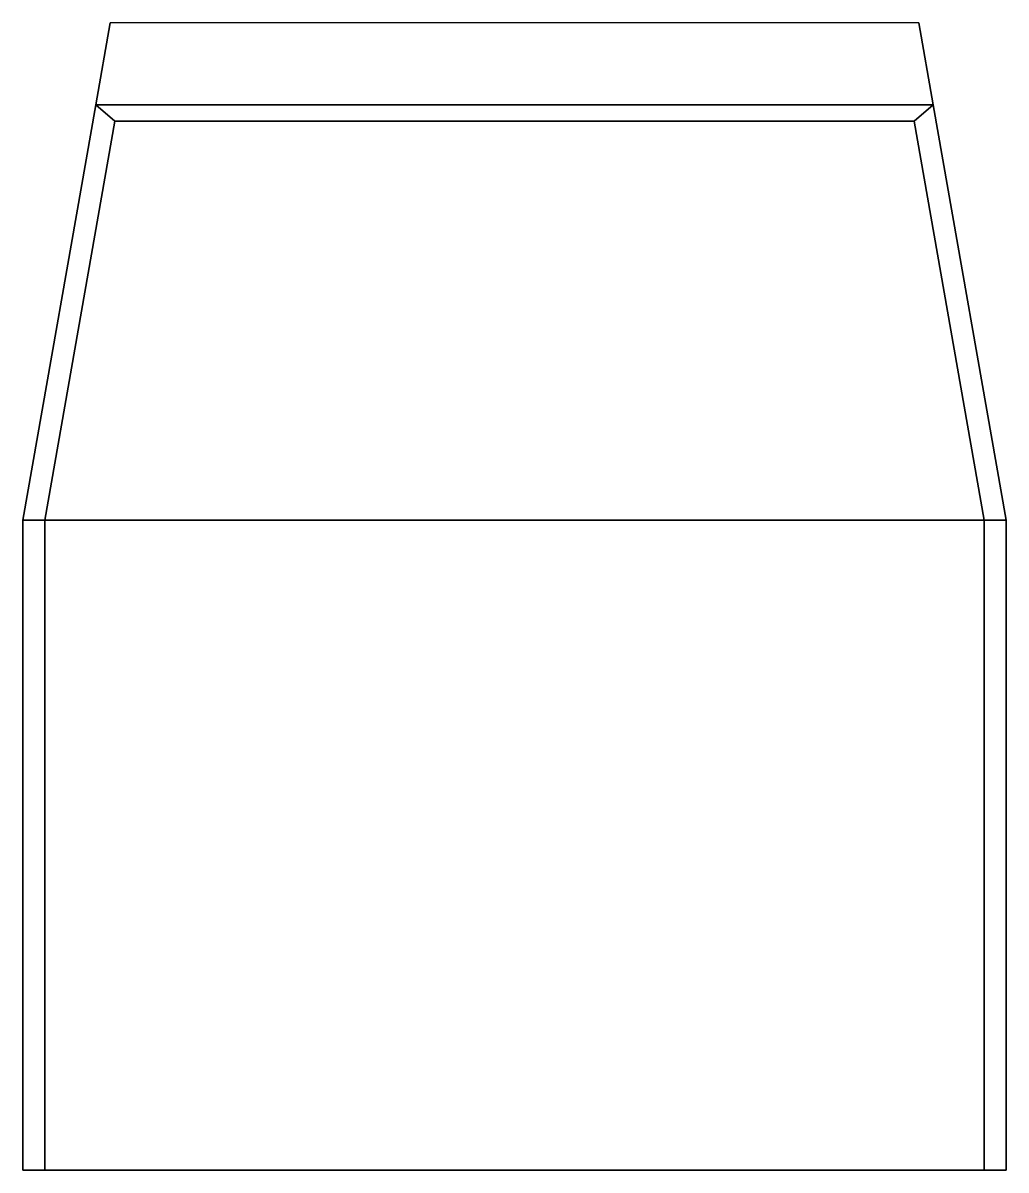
# Model space of a CAD drawing. Extents: x -0.9 to 0.9, y -1.16 to 0.94.
import ezdxf

# ---------------------------------------------------------------- set-up
doc = ezdxf.new("R2010")
doc.units = 0
doc.layers.add('HANSA_PARTS', color=4, linetype='CONTINUOUS')

msp = doc.modelspace()

# ---------------------------------------------------------------- linework, layer by layer
at = {"layer": 'HANSA_PARTS'}
for points in [[(-0.74, 0.94, 1.7), (-0.9, 0.03, 1.7), (-0.9, 0.03, 2.2), (-0.7664, 0.79, 2.2)], [(0.7664, 0.79, 2.2), (0.74, 0.94, 1.7), (-0.74, 0.94, 1.7), (-0.7664, 0.79, 2.2)], [(0.9, 0.03, 2.2), (0.9, 0.03, 1.7), (0.74, 0.94, 1.7), (0.7664, 0.79, 2.2)], [(-0.7664, 0.79, 2.2), (-0.9, 0.03, 2.2), (-0.86, 0.03, 2.24), (-0.7316, 0.76, 2.24)], [(0.7316, 0.76, 2.24), (0.7664, 0.79, 2.2), (-0.7664, 0.79, 2.2), (-0.7316, 0.76, 2.24)], [(0.86, 0.03, 2.24), (0.9, 0.03, 2.2), (0.7664, 0.79, 2.2), (0.7316, 0.76, 2.24)], [(-0.7316, 0.76, 2.24), (-0.86, 0.03, 2.24), (0.86, 0.03, 2.24), (0.7316, 0.76, 2.24)], [(-0.9, 0.03, 1.7), (-0.9, -1.16, 1.7), (-0.9, -1.16, 2.2), (-0.9, 0.03, 2.2)], [(-0.9, 0.03, 2.2), (-0.9, -1.16, 2.2), (-0.86, -1.16, 2.24), (-0.86, 0.03, 2.24)], [(-0.86, 0.03, 2.24), (-0.86, -1.16, 2.24), (0.86, -1.16, 2.24), (0.86, 0.03, 2.24)], [(0.86, -1.16, 2.24), (0.9, -1.16, 2.2), (0.9, 0.03, 2.2), (0.86, 0.03, 2.24)], [(0.9, -1.16, 2.2), (0.9, -1.16, 1.7), (0.9, 0.03, 1.7), (0.9, 0.03, 2.2)], [(-0.9, -1.16, 2.2), (-0.9, -1.16, 1.7), (0.9, -1.16, 1.7), (0.9, -1.16, 2.2)], [(-0.86, -1.16, 2.24), (-0.9, -1.16, 2.2), (0.9, -1.16, 2.2), (0.86, -1.16, 2.24)]]:
    msp.add_3dface(points, dxfattribs=at)

doc.saveas('drawing.dxf')
